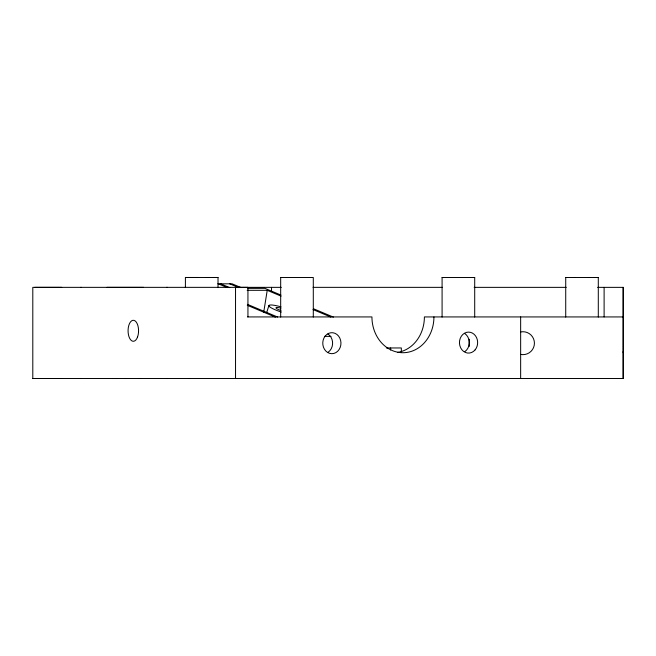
<?xml version="1.0" encoding="UTF-8"?>
<svg xmlns="http://www.w3.org/2000/svg" width="656" height="656" viewBox="0 0 656 656"><rect width="100%" height="100%" fill="white"/><g stroke="black" fill="none" stroke-linecap="round" stroke-linejoin="round"><path stroke-width="0.98" d="M185.402 287.623L185.41 277.48L193.692 277.48M218.022 287.631L218.022 277.488L185.41 277.48M469.22 346.409L469.22 339.291M281.301 287.353L32.8 287.353L32.8 378.512L623.192 378.504L623.2 287.361L597.608 287.361M263.704 312.305L267.23 290.313L247.164 290.305M266.721 312.469L268.878 305.63M194.069 277.488L197.956 277.48M205.476 277.488L209.362 277.488M213.143 277.488L218.022 277.488M280.678 317.061L280.678 277.504L281.235 277.504M442.087 317.069L442.087 277.513L442.644 277.513M474.149 277.513L474.706 277.513L474.706 317.069M567.456 277.504L565.726 277.504L565.726 317.061M575.189 277.504L574.377 277.504M587.71 277.504L589.646 277.504M594.172 277.504L598.297 277.504L598.297 317.061M280.678 277.504L313.297 277.504L313.297 317.061M442.087 277.513L474.706 277.513M565.726 277.504L598.297 277.504M217.931 283.818L232.101 283.818L241.088 287.599M34.801 287.353L61.73 287.344M80.704 287.353L81.229 287.353M106.936 287.353L143.557 287.344M166.64 287.353L167.378 287.353M238.39 287.344L247.935 287.336L247.943 316.93M313.035 287.353L442.423 287.353M474.149 287.361L566.243 287.361M247.894 288.353L264.95 288.353L280.891 295.052M247.558 316.93L371.936 316.93A35.793 30.996 90 0 0 402.932 352.723A35.793 30.996 90 0 0 433.936 316.93M623.192 316.938L424.391 316.93A35.793 30.996 90 0 1 397.438 352.42M324.868 336.38L331.009 336.38M386.327 347.959L401.333 347.959L401.333 352.051M32.8 378.512L61.73 378.504M80.704 378.504L81.229 378.504M112.57 378.512L113.578 378.512M115.604 378.512L116.612 378.512M125.255 378.504L125.731 378.504M139.859 378.512L139.121 378.512M140.441 378.504L140.95 378.504M166.64 378.512L167.378 378.512M188.813 378.512L189.322 378.512M280.989 306.869L279.374 306.409A14.317 2.444 17.5 0 0 268.911 305.885A14.317 2.444 17.5 0 0 281.285 312.035M313.707 308.837L333.396 317.11M267.23 290.313L281.08 296.127M313.01 309.55L330.903 317.069M229.715 283.818L238.8 287.64M220.646 283.818L229.731 287.64M218.259 283.818L227.247 287.59M247.386 304.327L277.611 317.028M247.279 305.286L275.405 317.11M623.192 351.518L623.192 352.731M623.2 287.353L623.192 378.504M604.11 287.361L604.11 316.946M520.651 316.93L520.651 378.496M390.64 347.959L390.64 350.009M271.527 287.353L271.527 291.428M235.537 287.336L235.537 378.496M280.891 310.534A7.003 1.197 17.5 0 1 275.93 307.812A7.003 1.197 17.5 0 1 280.875 308.107M520.495 331.993A11.464 11.464 0 0 1 534.427 343.195A11.464 11.464 0 0 1 520.479 354.379M327.885 333.97A10.496 9.094 90 0 1 328.246 352.149M464.579 333.412A10.496 9.094 -90 0 1 464.899 351.591M137.489 337.159A10.496 5.248 -90 0 0 133.996 320.366A10.496 5.248 -90 0 0 128.469 334.806A10.496 5.248 -90 0 0 137.489 337.159M475.1 349.886A10.496 9.094 -90 0 0 470.721 332.412A10.496 9.094 -90 0 0 459.815 345.532A10.496 9.094 -90 0 0 475.1 349.886M325.294 335.929A10.496 9.094 90 0 0 329.714 353.387A10.496 9.094 90 0 0 340.595 340.234A10.496 9.094 90 0 0 325.294 335.929"/></g></svg>
